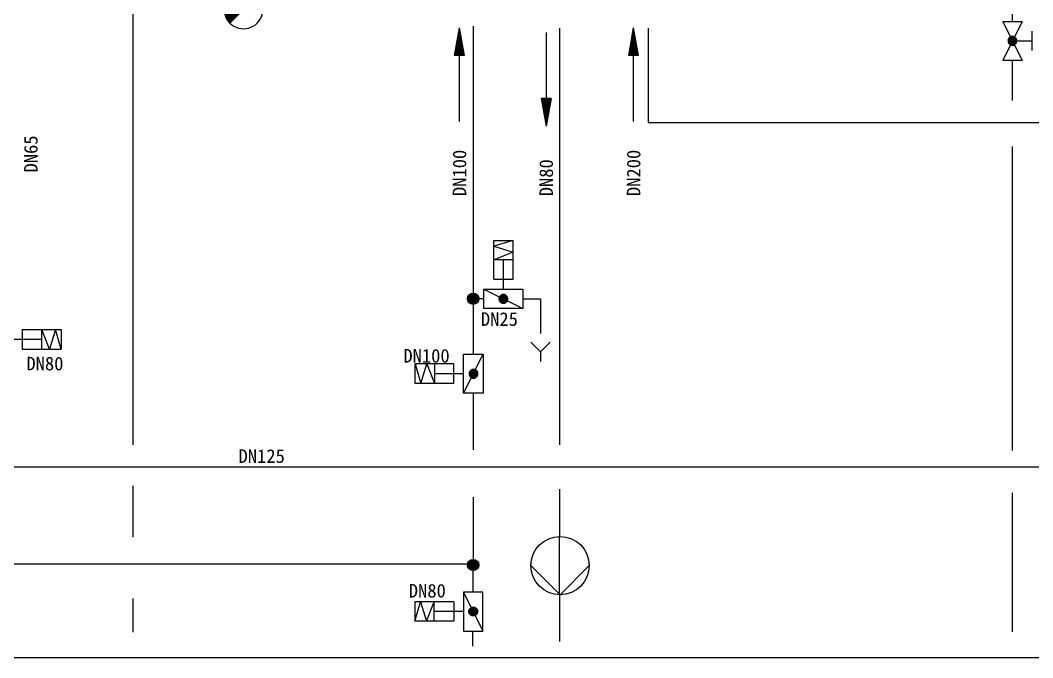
# Model space of a CAD drawing. Header units: millimetres. Extents: x 702 to 1891, y -286 to 555.
# Drawn here: x 941 to 1026.2, y 144.3 to 197.9 of the extents above; entities that cross this region are included whole.
import ezdxf
from ezdxf.enums import TextEntityAlignment as Align

# ---------------------------------------------------------------- set-up
doc = ezdxf.new("R2010")
doc.units = ezdxf.units.MM
doc.header["$MEASUREMENT"] = 0
doc.linetypes.add('1', pattern=[0])
doc.layers.get('0').update_dxf_attribs({"linetype": 'CONTINUOUS'})
doc.layers.add('PRODUKT', color=3, linetype='CONTINUOUS')
doc.layers.add('TEXT', color=7, linetype='CONTINUOUS')

# ---------------------------------------------------------------- blocks, each defined once
blk = doc.blocks.new('P')
at = {"color": 3, "linetype": 'Continuous'}
for p, q in [((0, 2.2), (12.5, 0)), ((0, -2.2), (0, 2.2)), ((0, 1.73), (9.8, 0)), ((0, 1.25), (7.1, 0)), ((0, 0.78), (4.4, 0)), ((0, 0.3), (1.7, 0)), ((0, 0), (12.5, 0)), ((0, -2.2), (12.5, 0)), ((0, -0.3), (1.7, 0)), ((0, -0.78), (4.4, 0)), ((0, -1.25), (7.1, 0)), ((0, -1.73), (9.8, 0))]:
    blk.add_line(p, q, dxfattribs=at)
blk = doc.blocks.new('00629')
at = {"color": 3, "linetype": '1'}
blk.add_line((3.535534, 3.535534), (-3.535534, -3.535534), dxfattribs=at)
at = {"color": 6, "linetype": '1'}
for p, q in [((-3.515018, -3.555932), (3.555932, 3.515018)), ((-3.369948, -3.693705), (3.693704, 3.369948)), ((-3.219201, -3.8258), (3.8258, 3.219201)), ((-3.062731, -3.952174), (3.952174, 3.062731)), ((-2.900466, -4.072751), (4.072751, 2.900466)), ((-2.732299, -4.187427), (4.187427, 2.732299)), ((-2.558093, -4.296063), (4.296063, 2.558093)), ((-2.377672, -4.398485), (4.398485, 2.377672)), ((-2.19082, -4.494475), (4.494475, 2.190819)), ((-1.997268, -4.583767), (4.583767, 1.997268)), ((-1.796694, -4.666036), (4.666036, 1.796694)), ((-1.588704, -4.740888), (4.740888, 1.588704)), ((-1.372818, -4.807845), (4.807845, 1.372818)), ((-1.14845, -4.866319), (4.866319, 1.14845)), ((-0.914875, -4.915588), (4.915588, 0.914875)), ((-0.671191, -4.954745), (4.954745, 0.67119)), ((-0.416246, -4.982644), (4.982644, 0.416246)), ((-0.148552, -4.997793), (4.997793, 0.148552)), ((0.133876, -4.998207), (4.998207, -0.133876)), ((0.433778, -4.981148), (4.981148, -0.433778)), ((0.755118, -4.942651), (4.942651, -0.755118)), ((1.10402, -4.876591), (4.876591, -1.10402)), ((1.490908, -4.772545), (4.772545, -1.490908)), ((1.936548, -4.609748), (4.609748, -1.936548)), ((2.497666, -4.331474), (4.331474, -2.497666))]:
    blk.add_line(p, q, dxfattribs=at)
at = {"color": 3, "linetype": '1'}
for start, end in [(45, 225.000008), (225.000008, 45)]:
    blk.add_arc((0, 0), 5, start, end, dxfattribs=at)
blk = doc.blocks.new('K667')
at = {"color": 3, "linetype": '1'}
for p, q in [((2.5, 15), (7.5, 15)), ((7.5, 15), (2.5, 13.5)), ((2.5, 5), (2.5, 15)), ((2.5, 13.5), (7.5, 12)), ((7.5, 5), (7.5, 15)), ((7.5, 12), (2.5, 10)), ((7.5, 10), (2.5, 10)), ((5, 5), (5, 10)), ((2.5, 5), (7.5, 5)), ((5, 2.5), (5, 5)), ((0, 2.5), (10, 2.5)), ((0, 2.5), (10, -2.5)), ((0, -2.5), (0, 2.5)), ((3.867323, 0.097151), (3.860403, -0.016551)), ((3.862499, 0.041555), (4.918846, 1.097903)), ((3.862618, -0.099747), (5.060149, 1.097784)), ((3.885673, 0.209575), (3.867323, 0.097151)), ((3.877821, -0.225965), (5.186367, 1.08258)), ((3.884744, 0.205221), (4.75518, 1.075658)), ((3.915266, 0.319575), (3.885673, 0.209575)), ((3.904503, -0.340705), (5.301106, 1.055899)), ((3.955801, 0.426031), (3.915266, 0.319575)), ((3.940591, -0.446038), (5.40644, 1.019811)), ((3.949481, 0.41138), (4.549022, 1.010921)), ((4.006864, 0.527857), (3.955801, 0.426031)), ((3.984798, -0.543252), (5.503654, 0.975603)), ((4.067934, 0.624014), (4.006864, 0.527857)), ((4.036295, -0.633177), (5.593579, 0.924107)), ((4.13839, 0.713524), (4.067934, 0.624014)), ((4.09455, -0.716344), (5.676745, 0.865852)), ((4.217512, 0.795472), (4.13839, 0.713524)), ((4.159246, -0.793069), (5.753471, 0.801156)), ((4.304495, 0.869024), (4.217512, 0.795472)), ((4.230237, -0.863499), (5.823901, 0.730165)), ((4.398451, 0.93343), (4.304495, 0.869024)), ((4.30753, -0.927627), (5.888028, 0.652871)), ((4.391286, -0.985292), (5.945694, 0.569116)), ((4.498423, 0.988033), (4.398451, 0.93343)), ((4.481838, -1.036162), (5.996564, 0.478564)), ((4.603391, 1.032277), (4.498423, 0.988033)), ((4.579739, -1.079682), (6.040084, 0.380662)), ((4.712286, 1.065711), (4.603391, 1.032277)), ((4.685853, -1.114989), (6.075391, 0.274548)), ((4.823997, 1.087993), (4.712286, 1.065711)), ((4.80152, -1.140744), (6.101145, 0.158881)), ((4.937386, 1.098897), (4.823997, 1.087993)), ((4.928909, -1.154777), (6.115178, 0.031493)), ((5.051296, 1.098312), (4.937386, 1.098897)), ((5.164567, 1.086243), (5.051296, 1.098312)), ((5.276043, 1.062813), (5.164567, 1.086243)), ((5.384588, 1.028262), (5.276043, 1.062813)), ((5.489096, 0.982942), (5.384588, 1.028262)), ((5.588502, 0.927313), (5.489096, 0.982942)), ((5.681791, 0.861945), (5.588502, 0.927313)), ((5.768013, 0.787503), (5.681791, 0.861945)), ((5.846289, 0.704745), (5.768013, 0.787503)), ((5.915821, 0.614517), (5.846289, 0.704745)), ((5.975899, 0.517736), (5.915821, 0.614517)), ((6.025913, 0.415391), (5.975899, 0.517736)), ((6.065351, 0.308524), (6.025913, 0.415391)), ((6.093812, 0.198225), (6.065351, 0.308524)), ((6.111005, 0.085618), (6.093812, 0.198225)), ((6.116756, -0.028148), (6.111005, 0.085618)), ((10, 2.5), (10, -2.5)), ((10, -2.5), (0, -2.5)), ((3.860403, -0.016551), (3.864984, -0.13037)), ((3.864984, -0.13037), (3.881019, -0.243148)), ((3.881019, -0.243148), (3.908345, -0.353734)), ((3.908345, -0.353734), (3.946682, -0.461)), ((3.946682, -0.461), (3.995641, -0.563854)), ((3.995641, -0.563854), (4.054722, -0.661247)), ((4.054722, -0.661247), (4.123322, -0.752186)), ((4.123322, -0.752186), (4.200743, -0.835743)), ((4.200743, -0.835743), (4.286196, -0.911068)), ((4.286196, -0.911068), (4.378808, -0.977392)), ((4.378808, -0.977392), (4.477636, -1.034039)), ((4.477636, -1.034039), (4.581673, -1.080431)), ((4.581673, -1.080431), (4.689857, -1.116097)), ((4.689857, -1.116097), (4.801087, -1.140671)), ((4.801087, -1.140671), (4.914227, -1.153904)), ((4.914227, -1.153904), (5.028126, -1.15566)), ((5.028126, -1.15566), (5.14162, -1.145922)), ((5.07183, -1.153276), (6.113678, -0.111429)), ((5.14162, -1.145922), (5.253555, -1.124789)), ((5.238125, -1.128403), (6.088805, -0.277723)), ((5.253555, -1.124789), (5.362787, -1.092477)), ((5.362787, -1.092477), (5.468205, -1.049314)), ((5.450509, -1.05744), (6.017842, -0.490107)), ((5.468205, -1.049314), (5.568733, -0.995741)), ((5.568733, -0.995741), (5.663346, -0.932304)), ((5.663346, -0.932304), (5.75108, -0.85965)), ((5.75108, -0.85965), (5.831041, -0.77852)), ((5.831041, -0.77852), (5.902413, -0.689739)), ((5.902413, -0.689739), (5.964469, -0.594215)), ((5.964469, -0.594215), (6.016575, -0.492919)), ((6.016575, -0.492919), (6.058202, -0.386886)), ((6.058202, -0.386886), (6.088925, -0.277195)), ((6.088925, -0.277195), (6.108429, -0.164966)), ((6.108429, -0.164966), (6.116517, -0.051341)), ((6.116517, -0.051341), (6.116756, -0.028148))]:
    blk.add_line(p, q, dxfattribs=at)

msp = doc.modelspace()

# ---------------------------------------------------------------- hatches: boundary and pattern name
at = {"layer": 'TEXT'}
for points in [[(979.599, 174.497, 1), (978.649, 174.497, 1)], [(979.599, 152.099, 1), (978.649, 152.099, 1)]]:
    msp.add_hatch(color=256, dxfattribs=at).paths.add_polyline_path(points)

# ---------------------------------------------------------------- linework, layer by layer
at = {"color": 6}
for p, q in [((950.499, 200.232), (950.499, 162.196)), ((950.499, 158.754), (950.499, 154.452)), ((950.499, 149.29), (950.499, 146.455))]:
    msp.add_line(p, q, dxfattribs=at)
at = {"color": 111}
for p, q in [((1024.502, 197.827), (1024.502, 200.345)), ((1024.502, 191.183), (1024.502, 194.556)), ((1024.502, 161.746), (1024.502, 187.297)), ((1024.502, 146.465), (1024.502, 158.158))]:
    msp.add_line(p, q, dxfattribs=at)
at = {"color": 3, "linetype": '1'}
for p, q in [((1023.684, 197.827), (1025.32, 194.556)), ((1025.32, 197.827), (1023.684, 194.556)), ((1023.684, 197.827), (1025.32, 197.827)), ((1026.138, 197.01), (1026.138, 195.374)), ((1024.125, 196.22), (1024.124, 196.183)), ((1024.124, 196.215), (1024.512, 195.827)), ((1024.124, 196.183), (1024.127, 196.146)), ((1024.129, 196.257), (1024.125, 196.22)), ((1024.125, 196.168), (1024.466, 195.828)), ((1024.127, 196.146), (1024.134, 196.109)), ((1024.137, 196.293), (1024.129, 196.257)), ((1024.129, 196.257), (1024.554, 195.832)), ((1024.133, 196.114), (1024.411, 195.836)), ((1024.134, 196.109), (1024.145, 196.073)), ((1024.149, 196.329), (1024.137, 196.293)), ((1024.137, 196.295), (1024.592, 195.84)), ((1024.145, 196.073), (1024.159, 196.039)), ((1024.164, 196.363), (1024.149, 196.329)), ((1024.149, 196.329), (1024.627, 195.852)), ((1024.156, 196.044), (1024.342, 195.859)), ((1024.159, 196.039), (1024.176, 196.006)), ((1024.163, 196.361), (1024.659, 195.866)), ((1024.182, 196.395), (1024.164, 196.363)), ((1024.176, 196.006), (1024.197, 195.975)), ((1024.18, 196.391), (1024.688, 195.882)), ((1024.204, 196.425), (1024.182, 196.395)), ((1024.197, 195.975), (1024.221, 195.946)), ((1024.199, 196.418), (1024.716, 195.901)), ((1024.229, 196.453), (1024.204, 196.425)), ((1024.22, 196.444), (1024.741, 195.922)), ((1024.221, 195.946), (1024.247, 195.92)), ((1024.256, 196.479), (1024.229, 196.453)), ((1024.243, 196.467), (1024.764, 195.945)), ((1024.286, 196.501), (1024.256, 196.479)), ((1024.268, 196.488), (1024.785, 195.97)), ((1024.318, 196.52), (1024.286, 196.501)), ((1024.295, 196.507), (1024.804, 195.998)), ((1024.351, 196.536), (1024.318, 196.52)), ((1024.324, 196.524), (1024.821, 196.027)), ((1024.386, 196.549), (1024.351, 196.536)), ((1024.356, 196.538), (1024.836, 196.059)), ((1024.423, 196.558), (1024.386, 196.549)), ((1024.391, 196.55), (1024.847, 196.093)), ((1024.459, 196.563), (1024.423, 196.558)), ((1024.428, 196.559), (1024.856, 196.131)), ((1024.497, 196.565), (1024.459, 196.563)), ((1024.469, 196.564), (1024.861, 196.172)), ((1024.534, 196.562), (1024.497, 196.565)), ((1024.516, 196.564), (1024.861, 196.218)), ((1024.571, 196.556), (1024.534, 196.562)), ((1024.569, 196.557), (1024.854, 196.272)), ((1024.607, 196.547), (1024.571, 196.556)), ((1024.641, 196.533), (1024.607, 196.547)), ((1024.637, 196.535), (1024.833, 196.339)), ((1024.675, 196.517), (1024.641, 196.533)), ((1024.706, 196.497), (1024.675, 196.517)), ((1024.735, 196.474), (1024.706, 196.497)), ((1024.733, 195.915), (1024.76, 195.941)), ((1024.762, 196.448), (1024.735, 196.474)), ((1024.76, 195.941), (1024.784, 195.969)), ((1024.786, 196.419), (1024.762, 196.448)), ((1024.784, 195.969), (1024.805, 195.999)), ((1024.807, 196.389), (1024.786, 196.419)), ((1024.805, 195.999), (1024.824, 196.032)), ((1024.825, 196.356), (1024.807, 196.389)), ((1024.824, 196.032), (1024.838, 196.066)), ((1024.84, 196.322), (1024.825, 196.356)), ((1024.838, 196.066), (1024.85, 196.102)), ((1024.851, 196.286), (1024.84, 196.322)), ((1024.85, 196.102), (1024.857, 196.138)), ((1024.858, 196.249), (1024.851, 196.286)), ((1024.857, 196.138), (1024.861, 196.175)), ((1024.862, 196.212), (1024.858, 196.249)), ((1024.861, 196.175), (1024.862, 196.212)), ((1024.861, 196.192), (1026.138, 196.192)), ((1024.247, 195.92), (1024.276, 195.897)), ((1024.276, 195.897), (1024.308, 195.876)), ((1024.308, 195.876), (1024.341, 195.859)), ((1024.341, 195.859), (1024.376, 195.846)), ((1024.376, 195.846), (1024.411, 195.836)), ((1024.411, 195.836), (1024.448, 195.829)), ((1024.448, 195.829), (1024.485, 195.827)), ((1024.485, 195.827), (1024.493, 195.827)), ((1024.493, 195.827), (1024.53, 195.828)), ((1024.53, 195.828), (1024.567, 195.834)), ((1024.567, 195.834), (1024.603, 195.843)), ((1024.603, 195.843), (1024.638, 195.856)), ((1024.638, 195.856), (1024.671, 195.873)), ((1024.671, 195.873), (1024.703, 195.892)), ((1024.703, 195.892), (1024.733, 195.915)), ((1025.32, 194.556), (1023.684, 194.556))]:
    msp.add_line(p, q, dxfattribs=at)
for p, q in [((985.269, 196.907), (985.269, 191.351)), ((977.973, 189.409), (977.973, 194.965)), ((992.621, 189.409), (992.621, 194.965))]:
    msp.add_line(p, q)
at = {"color": 42}
for p, q in [((986.383, 197.263), (986.383, 162.196)), ((986.383, 158.468), (986.383, 154.502)), ((986.383, 149.597), (986.383, 145.665)), ((979.075, 146.545), (979.075, 145.27))]:
    msp.add_line(p, q, dxfattribs=at)
at = {"color": 3}
for p, q in [((982.488, 179.404), (980.852, 178.913)), ((980.852, 179.404), (982.488, 179.404)), ((980.852, 176.133), (980.852, 179.404)), ((980.852, 178.913), (982.488, 178.422)), ((982.488, 176.133), (982.488, 179.404)), ((982.488, 178.422), (980.852, 177.768)), ((982.488, 177.768), (980.852, 177.768)), ((981.67, 176.133), (981.67, 177.768)), ((980.852, 176.133), (982.488, 176.133)), ((981.67, 175.315), (981.67, 176.133)), ((980.034, 175.315), (983.305, 173.679)), ((980.034, 175.315), (983.305, 175.315)), ((980.034, 173.679), (980.034, 175.315)), ((981.298, 174.464), (981.689, 174.856)), ((981.298, 174.511), (981.643, 174.856)), ((981.303, 174.423), (981.731, 174.851)), ((981.305, 174.564), (981.59, 174.849)), ((981.311, 174.386), (981.768, 174.843)), ((981.328, 174.636), (981.315, 174.602)), ((981.323, 174.351), (981.803, 174.831)), ((981.326, 174.632), (981.522, 174.828)), ((981.345, 174.67), (981.328, 174.636)), ((981.338, 174.319), (981.835, 174.816)), ((981.365, 174.701), (981.345, 174.67)), ((981.355, 174.29), (981.864, 174.799)), ((981.388, 174.731), (981.365, 174.701)), ((981.374, 174.263), (981.891, 174.78)), ((981.414, 174.757), (981.388, 174.731)), ((981.395, 174.238), (981.916, 174.759)), ((981.442, 174.781), (981.414, 174.757)), ((981.418, 174.215), (981.939, 174.736)), ((981.473, 174.802), (981.442, 174.781)), ((981.443, 174.194), (981.96, 174.711)), ((981.471, 174.175), (981.979, 174.683)), ((981.506, 174.82), (981.473, 174.802)), ((981.5, 174.158), (981.996, 174.654)), ((981.54, 174.835), (981.506, 174.82)), ((981.576, 174.846), (981.54, 174.835)), ((981.612, 174.853), (981.576, 174.846)), ((981.649, 174.857), (981.612, 174.853)), ((981.687, 174.856), (981.649, 174.857)), ((981.724, 174.852), (981.687, 174.856)), ((981.76, 174.845), (981.724, 174.852)), ((981.796, 174.833), (981.76, 174.845)), ((981.83, 174.819), (981.796, 174.833)), ((981.862, 174.8), (981.83, 174.819)), ((981.893, 174.779), (981.862, 174.8)), ((981.921, 174.755), (981.893, 174.779)), ((981.947, 174.728), (981.921, 174.755)), ((981.969, 174.698), (981.947, 174.728)), ((981.989, 174.666), (981.969, 174.698)), ((982.005, 174.633), (981.989, 174.666)), ((982.018, 174.598), (982.005, 174.633)), ((983.305, 175.315), (983.305, 173.679)), ((981.299, 174.529), (981.297, 174.492)), ((981.297, 174.492), (981.298, 174.454)), ((981.298, 174.454), (981.304, 174.418)), ((981.305, 174.566), (981.299, 174.529)), ((981.304, 174.418), (981.313, 174.381)), ((981.315, 174.602), (981.305, 174.566)), ((981.313, 174.381), (981.325, 174.346)), ((981.325, 174.346), (981.341, 174.313)), ((981.341, 174.313), (981.361, 174.281)), ((981.361, 174.281), (981.383, 174.251)), ((981.383, 174.251), (981.408, 174.224)), ((981.408, 174.224), (981.436, 174.199)), ((981.436, 174.199), (981.467, 174.177)), ((981.467, 174.177), (981.499, 174.159)), ((981.499, 174.159), (981.533, 174.144)), ((981.532, 174.144), (982.01, 174.622)), ((981.533, 174.144), (981.568, 174.132)), ((981.567, 174.132), (982.022, 174.587)), ((981.568, 174.132), (981.605, 174.124)), ((981.605, 174.124), (982.03, 174.549)), ((981.605, 174.124), (981.642, 174.12)), ((981.642, 174.12), (981.679, 174.119)), ((981.647, 174.119), (982.035, 174.507)), ((981.679, 174.119), (981.716, 174.122)), ((981.693, 174.12), (982.034, 174.461)), ((981.716, 174.122), (981.753, 174.129)), ((981.748, 174.128), (982.026, 174.406)), ((981.753, 174.129), (981.788, 174.14)), ((981.788, 174.14), (981.823, 174.154)), ((981.817, 174.151), (982.003, 174.337)), ((981.823, 174.154), (981.856, 174.171)), ((981.856, 174.171), (981.887, 174.192)), ((981.887, 174.192), (981.915, 174.216)), ((981.915, 174.216), (981.942, 174.242)), ((981.942, 174.242), (981.965, 174.271)), ((981.965, 174.271), (981.985, 174.303)), ((981.985, 174.303), (982.002, 174.336)), ((982.002, 174.336), (982.016, 174.371)), ((982.016, 174.371), (982.026, 174.406)), ((982.028, 174.562), (982.018, 174.598)), ((982.026, 174.406), (982.032, 174.443)), ((982.033, 174.525), (982.028, 174.562)), ((982.032, 174.443), (982.035, 174.48)), ((982.035, 174.488), (982.033, 174.525)), ((982.035, 174.48), (982.035, 174.488)), ((983.305, 173.679), (980.034, 173.679)), ((978.326, 166.558), (978.326, 169.83)), ((978.326, 166.558), (979.962, 169.83)), ((978.326, 169.83), (979.962, 169.83)), ((979.962, 169.83), (979.962, 166.558)), ((974.237, 167.376), (974.237, 169.012)), ((974.237, 169.012), (974.728, 167.376)), ((977.509, 169.012), (974.237, 169.012)), ((974.728, 167.376), (975.219, 169.012)), ((975.219, 169.012), (975.873, 167.376)), ((975.873, 169.012), (975.873, 167.376)), ((977.509, 167.376), (977.509, 169.012)), ((977.509, 168.194), (975.873, 168.194)), ((978.326, 168.194), (977.509, 168.194)), ((978.789, 168.248), (978.785, 168.211)), ((979.177, 167.822), (978.785, 168.214)), ((978.785, 168.211), (978.785, 168.173)), ((978.785, 168.173), (978.788, 168.136)), ((979.131, 167.822), (978.785, 168.167)), ((978.788, 168.136), (978.795, 168.1)), ((978.796, 168.284), (978.789, 168.248)), ((979.218, 167.827), (978.79, 168.255)), ((979.077, 167.829), (978.792, 168.114)), ((978.795, 168.1), (978.806, 168.064)), ((978.808, 168.32), (978.796, 168.284)), ((979.256, 167.836), (978.799, 168.292)), ((978.806, 168.064), (978.821, 168.03)), ((978.823, 168.354), (978.808, 168.32)), ((979.29, 167.847), (978.811, 168.327)), ((979.01, 167.85), (978.813, 168.046)), ((978.821, 168.03), (978.839, 167.997)), ((978.841, 168.386), (978.823, 168.354)), ((979.322, 167.862), (978.825, 168.359)), ((978.839, 167.997), (978.86, 167.966)), ((978.862, 168.417), (978.841, 168.386)), ((979.351, 167.879), (978.842, 168.388)), ((978.86, 167.966), (978.884, 167.938)), ((979.378, 167.898), (978.861, 168.415)), ((978.887, 168.445), (978.862, 168.417)), ((979.404, 167.919), (978.882, 168.44)), ((978.884, 167.938), (978.911, 167.912)), ((978.914, 168.471), (978.887, 168.445)), ((979.427, 167.942), (978.905, 168.463)), ((978.911, 167.912), (978.94, 167.889)), ((978.943, 168.494), (978.914, 168.471)), ((979.448, 167.967), (978.931, 168.484)), ((978.94, 167.889), (978.971, 167.869)), ((978.975, 168.513), (978.943, 168.494)), ((979.466, 167.995), (978.958, 168.503)), ((978.971, 167.869), (979.005, 167.852)), ((979.008, 168.53), (978.975, 168.513)), ((979.483, 168.024), (978.988, 168.52)), ((979.005, 167.852), (979.04, 167.839)), ((979.043, 168.542), (979.008, 168.53)), ((979.497, 168.056), (979.02, 168.534)), ((979.04, 167.839), (979.076, 167.829)), ((979.079, 168.552), (979.043, 168.542)), ((979.509, 168.091), (979.054, 168.546)), ((979.076, 167.829), (979.112, 167.823)), ((979.116, 168.557), (979.079, 168.552)), ((979.517, 168.129), (979.092, 168.554)), ((979.112, 167.823), (979.15, 167.821)), ((979.153, 168.559), (979.116, 168.557)), ((979.522, 168.171), (979.134, 168.559)), ((979.15, 167.821), (979.187, 167.823)), ((979.161, 168.559), (979.153, 168.559)), ((979.198, 168.557), (979.161, 168.559)), ((979.521, 168.217), (979.181, 168.558)), ((979.187, 167.823), (979.224, 167.828)), ((979.235, 168.55), (979.198, 168.557)), ((979.224, 167.828), (979.26, 167.837)), ((979.271, 168.54), (979.235, 168.55)), ((979.513, 168.272), (979.235, 168.55)), ((979.26, 167.837), (979.295, 167.849)), ((979.305, 168.526), (979.271, 168.54)), ((979.295, 167.849), (979.329, 167.865)), ((979.49, 168.341), (979.304, 168.527)), ((979.338, 168.509), (979.305, 168.526)), ((979.329, 167.865), (979.36, 167.885)), ((979.37, 168.489), (979.338, 168.509)), ((979.36, 167.885), (979.39, 167.907)), ((979.399, 168.466), (979.37, 168.489)), ((979.39, 167.907), (979.417, 167.932)), ((979.425, 168.44), (979.399, 168.466)), ((979.417, 167.932), (979.442, 167.96)), ((979.449, 168.411), (979.425, 168.44)), ((979.442, 167.96), (979.464, 167.991)), ((979.47, 168.38), (979.449, 168.411)), ((979.464, 167.991), (979.482, 168.023)), ((979.487, 168.347), (979.47, 168.38)), ((979.482, 168.023), (979.498, 168.057)), ((979.501, 168.313), (979.487, 168.347)), ((979.498, 168.057), (979.509, 168.092)), ((979.512, 168.277), (979.501, 168.313)), ((979.509, 168.092), (979.517, 168.129)), ((979.519, 168.24), (979.512, 168.277)), ((979.517, 168.129), (979.522, 168.166)), ((979.522, 168.203), (979.519, 168.24)), ((979.522, 168.166), (979.522, 168.203)), ((977.509, 167.376), (974.237, 167.376)), ((979.962, 166.558), (978.326, 166.558)), ((979.942, 149.816), (978.306, 149.816)), ((978.306, 149.816), (978.306, 146.545)), ((978.306, 149.816), (979.942, 146.545)), ((979.942, 146.545), (979.942, 149.816)), ((977.488, 148.998), (974.217, 148.998)), ((974.217, 148.998), (974.217, 147.363)), ((974.217, 147.363), (974.708, 148.998)), ((974.708, 148.998), (975.198, 147.363)), ((975.198, 147.363), (975.853, 148.998)), ((975.853, 147.363), (975.853, 148.998)), ((977.488, 148.998), (977.488, 147.363)), ((978.764, 148.201), (978.768, 148.238)), ((979.11, 148.553), (978.765, 148.207)), ((979.156, 148.553), (978.765, 148.161)), ((978.768, 148.238), (978.775, 148.275)), ((979.198, 148.548), (978.77, 148.12)), ((979.057, 148.545), (978.772, 148.261)), ((978.775, 148.275), (978.786, 148.31)), ((979.235, 148.539), (978.778, 148.082)), ((978.786, 148.31), (978.801, 148.345)), ((979.27, 148.527), (978.79, 148.048)), ((978.989, 148.524), (978.793, 148.328)), ((978.801, 148.345), (978.819, 148.377)), ((979.302, 148.513), (978.805, 148.016)), ((978.819, 148.377), (978.84, 148.408)), ((979.331, 148.496), (978.822, 147.986)), ((978.84, 148.408), (978.864, 148.436)), ((979.358, 148.477), (978.841, 147.959)), ((979.383, 148.456), (978.862, 147.934)), ((978.864, 148.436), (978.89, 148.462)), ((979.406, 148.432), (978.885, 147.911)), ((978.89, 148.462), (978.92, 148.485)), ((979.427, 148.407), (978.91, 147.89)), ((978.92, 148.485), (978.951, 148.505)), ((979.446, 148.38), (978.938, 147.871)), ((978.951, 148.505), (978.984, 148.522)), ((979.463, 148.35), (978.967, 147.855)), ((978.984, 148.522), (979.019, 148.535)), ((979.477, 148.318), (978.999, 147.84)), ((979.019, 148.535), (979.055, 148.545)), ((979.489, 148.283), (979.034, 147.829)), ((979.055, 148.545), (979.092, 148.551)), ((979.497, 148.245), (979.072, 147.82)), ((979.092, 148.551), (979.129, 148.553)), ((979.129, 148.553), (979.166, 148.552)), ((979.166, 148.552), (979.203, 148.547)), ((979.203, 148.547), (979.24, 148.538)), ((979.24, 148.538), (979.275, 148.525)), ((979.275, 148.525), (979.308, 148.509)), ((979.308, 148.509), (979.34, 148.49)), ((979.34, 148.49), (979.37, 148.467)), ((979.37, 148.467), (979.397, 148.442)), ((979.397, 148.442), (979.422, 148.414)), ((979.422, 148.414), (979.444, 148.384)), ((979.444, 148.384), (979.462, 148.351)), ((979.462, 148.351), (979.477, 148.317)), ((979.477, 148.317), (979.489, 148.282)), ((979.489, 148.282), (979.497, 148.246)), ((979.497, 148.246), (979.501, 148.209)), ((977.488, 148.181), (975.853, 148.181)), ((978.306, 148.181), (977.488, 148.181)), ((978.765, 148.164), (978.764, 148.201)), ((978.769, 148.127), (978.765, 148.164)), ((978.776, 148.09), (978.769, 148.127)), ((978.787, 148.055), (978.776, 148.09)), ((978.802, 148.021), (978.787, 148.055)), ((978.821, 147.988), (978.802, 148.021)), ((978.842, 147.957), (978.821, 147.988)), ((978.866, 147.929), (978.842, 147.957)), ((978.893, 147.904), (978.866, 147.929)), ((978.923, 147.881), (978.893, 147.904)), ((978.954, 147.861), (978.923, 147.881)), ((978.988, 147.845), (978.954, 147.861)), ((979.023, 147.832), (978.988, 147.845)), ((979.059, 147.823), (979.023, 147.832)), ((979.096, 147.817), (979.059, 147.823)), ((979.133, 147.815), (979.096, 147.817)), ((979.502, 148.204), (979.114, 147.816)), ((979.141, 147.815), (979.133, 147.815)), ((979.178, 147.818), (979.141, 147.815)), ((979.501, 148.157), (979.16, 147.816)), ((979.215, 147.824), (979.178, 147.818)), ((979.493, 148.103), (979.215, 147.824)), ((979.25, 147.834), (979.215, 147.824)), ((979.285, 147.848), (979.25, 147.834)), ((979.47, 148.033), (979.284, 147.848)), ((979.318, 147.865), (979.285, 147.848)), ((979.349, 147.885), (979.318, 147.865)), ((979.379, 147.909), (979.349, 147.885)), ((979.405, 147.935), (979.379, 147.909)), ((979.429, 147.964), (979.405, 147.935)), ((979.45, 147.994), (979.429, 147.964)), ((979.467, 148.027), (979.45, 147.994)), ((979.481, 148.062), (979.467, 148.027)), ((979.492, 148.098), (979.481, 148.062)), ((979.499, 148.134), (979.492, 148.098)), ((979.502, 148.171), (979.499, 148.134)), ((979.501, 148.209), (979.502, 148.171)), ((977.488, 147.363), (974.217, 147.363)), ((978.306, 146.545), (979.942, 146.545))]:
    msp.add_line(p, q, dxfattribs=at)
at = {"layer": 'PRODUKT'}
for p, q in [((979.124, 197.425), (979.124, 169.83)), ((993.842, 197.263), (993.842, 189.324)), ((993.842, 189.324), (1035.671, 189.324)), ((980.034, 174.497), (979.124, 174.497)), ((983.305, 174.497), (984.804, 174.497)), ((984.804, 174.497), (984.804, 171.581)), ((984.796, 170.035), (983.979, 170.853)), ((985.614, 170.853), (984.796, 170.035)), ((984.796, 170.035), (984.796, 169.217)), ((979.124, 166.558), (979.124, 161.783)), ((907.483, 160.359), (1035.671, 160.359)), ((979.124, 157.807), (979.124, 152.2)), ((986.383, 149.597), (986.383, 154.502)), ((917.281, 152.2), (979.124, 152.2)), ((979.124, 149.816), (979.124, 152.2)), ((986.439, 149.596), (983.986, 152.05)), ((986.439, 149.596), (988.893, 152.05)), ((1419.617, 144.296), (939.56, 144.296))]:
    msp.add_line(p, q, dxfattribs=at)
msp.add_circle((986.439, 152.05), 2.453, dxfattribs=at)
at = {"layer": 'TEXT'}
for centre in [(979.124, 174.497), (979.124, 152.099)]:
    msp.add_circle(centre, 0.475, dxfattribs=at)

# ---------------------------------------------------------------- block references
for name, p, xscale, yscale, zscale, rotation in [('00629', (959.805, 198.85), 0.3271128750489599, 0.3271128750489599, 0.3271128750489599, 180), ('P', (977.973, 194.965), 0.1869216428851201, 0.1869216428851201, 0.1869216428851201, 89.99999999999999), ('P', (992.621, 194.965), 0.1869216428851201, 0.1869216428851201, 0.1869216428851201, 89.99999999999999), ('P', (985.269, 191.351), -0.1869216428851201, 0.1869216428851201, 0.1869216428851201, 89.99999999999999), ('K667', (939.56, 172.722), 0.3271128750489599, 0.3271128750489599, 0.3271128750489599, 270)]:
    msp.add_blockref(name, p, dxfattribs=dict(xscale=xscale, yscale=yscale, zscale=zscale, rotation=rotation))

# ---------------------------------------------------------------- texts
at = {"color": 252}
msp.add_text('DN65', height=1.1449, rotation=90, dxfattribs=at).set_placement((941.91, 186.681), align=Align.MIDDLE_CENTER)
at = {"layer": 'TEXT'}
for s, p in [('DN100', (978.887, 183.139)), ('DN200', (993.536, 183.139)), ('DN80', (986.184, 183.122))]:
    msp.add_text(s, height=1.1449, rotation=90, dxfattribs=at).set_placement(p, align=Align.BOTTOM_LEFT)
for s, p in [('DN25', (979.776, 171.871)), ('DN100', (973.255, 168.785)), ('DN125', (959.387, 160.347)), ('DN80', (973.71, 149.019))]:
    msp.add_text(s, height=1.1449, dxfattribs=at).set_placement(p, align=Align.BOTTOM_LEFT)
msp.add_text('DN80', height=1.1449, dxfattribs=at).set_placement((943.096, 169.047), align=Align.MIDDLE_CENTER)

doc.saveas('drawing.dxf')
